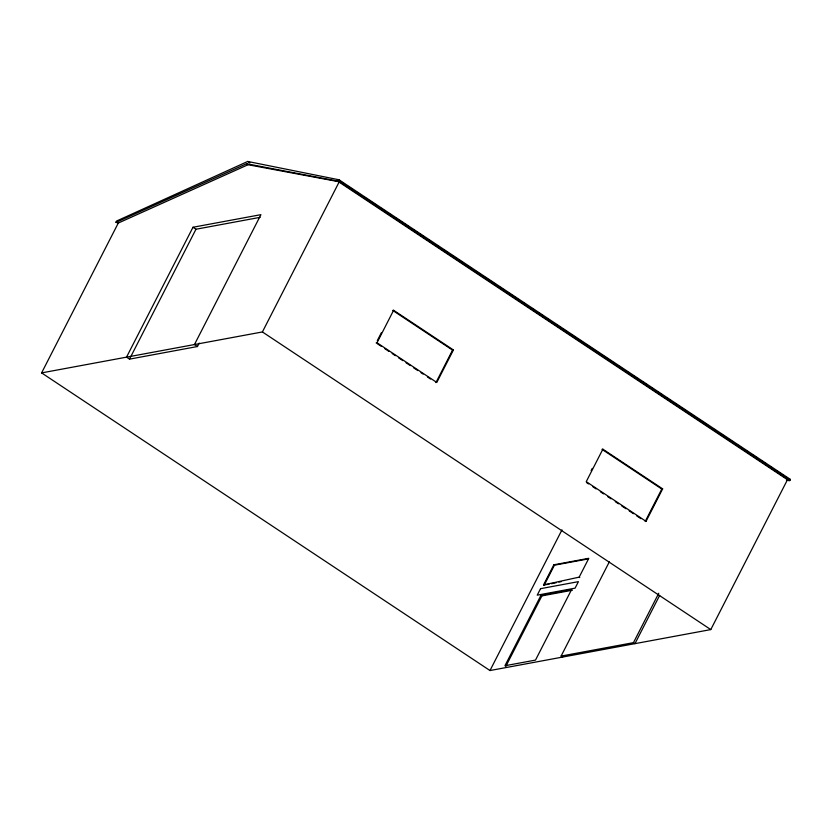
<?xml version="1.0" encoding="UTF-8"?>
<svg xmlns="http://www.w3.org/2000/svg" width="832" height="832" viewBox="0 0 832 832"><rect width="100%" height="100%" fill="white"/><g stroke="black" fill="none" stroke-linecap="round" stroke-linejoin="round"><path stroke-width="1.25" d="M339.934 181.927L248.05 164.726L118.29 223.038L115.95 222.206L116.532 221.062L247.718 161.46L339.03 179.795L790.4 479.419L789.818 480.553L786.438 480.23M788.32 479.554L787.478 479.721L710.788 629.585L489.986 670.54L41.6 372.902L118.29 223.038L115.95 222.206M197.454 346.528L194.459 344.552L260.936 214.656L192.993 227.25L126.526 357.146L129.511 359.133L197.454 346.528L199.212 343.086M129.511 359.133L195.978 229.237L260.146 217.339M116.792 222.04L246.553 163.738L337.594 181.085L339.03 179.795M41.6 372.902L262.402 331.947L339.092 182.083M377.302 340.683L381.306 332.842M377 342.763L393.619 310.284L453.409 349.97L436.79 382.45L377 342.763L376.158 342.919M435.937 382.606L452.556 350.126L453.409 349.97M591.126 470.621L592.28 468.374M602.867 449.186L586.248 481.655L646.038 521.342L662.646 488.873L602.867 449.186L602.014 449.342L661.804 489.029L662.646 488.873M489.986 670.54L561.964 529.88M543.525 584.927L553.831 564.803L588.817 558.303L579.176 577.138L543.525 584.927L549.037 584.251M544.118 585.333L554.424 565.198L588.162 558.938M540.998 595.286L504.93 665.756L535.506 660.088L571.563 589.618L540.998 595.286L541.892 595.889L572.458 590.21M505.835 666.349L541.892 595.889M562.609 657.072L561.111 656.074L609.326 561.85M661.804 489.029L645.185 521.498L646.038 521.342M561.111 656.074L633.464 642.658L658.746 593.247M659.662 595.39L634.962 643.646L633.464 642.658M551.502 583.721L556.41 582.639M558.875 582.109L561.33 581.568M393.619 310.284L392.766 310.45L452.556 350.126M789.547 479.575L790.4 479.419M340.34 181.386L344.666 184.267M347.922 186.42L352.248 189.29M356.574 192.161L359.83 194.324M364.156 197.194L369.564 200.793M371.727 202.228L377.146 205.816M380.39 207.969L384.717 210.85M387.972 213.002L392.298 215.873M395.543 218.036L402.043 222.342M404.206 223.777L409.614 227.375M411.778 228.81L417.196 232.398M419.359 233.844L423.686 236.714M428.022 239.585L431.267 241.748M435.594 244.618L438.838 246.771M443.175 249.652L448.583 253.24M451.828 255.393L456.165 258.274M459.41 260.426L463.736 263.297M466.981 265.45L471.318 268.33M475.644 271.201L481.052 274.799M483.226 276.234L488.634 279.822M490.797 281.258L496.215 284.856M499.46 287.009L503.786 289.879M507.031 292.042L517.858 299.229M523.276 302.817L525.439 304.252M530.847 307.85L535.174 310.721M538.429 312.874L542.755 315.754M547.082 318.625L550.337 320.778M554.663 323.658L560.071 327.246M562.245 328.682L567.653 332.28M570.898 334.433L575.224 337.303M578.479 339.466L582.806 342.337M586.05 344.49L592.55 348.806M594.714 350.241L600.122 353.829M602.285 355.264L607.703 358.862M609.866 360.298L614.193 363.168M618.53 366.049L621.774 368.202M626.101 371.072L629.346 373.235M633.682 376.106L636.927 378.258M642.335 381.857L646.672 384.727M649.917 386.88L654.243 389.761M657.498 391.914L661.825 394.784M666.151 397.665L671.57 401.253M673.733 402.688L679.141 406.286M681.304 407.722L686.722 411.31M689.967 413.473L694.294 416.343M697.549 418.496L708.365 425.682M713.783 429.281L715.946 430.716M721.354 434.304L725.691 437.174M728.936 439.338L733.262 442.208M737.589 445.078L740.844 447.242M745.17 450.112L748.415 452.265M752.752 455.146L758.16 458.734M761.405 460.886L765.742 463.767M768.986 465.92L773.313 468.79M776.558 470.954L783.058 475.259M785.221 476.694L788.466 478.858M338.447 180.929L789.818 480.553M337.594 181.085L788.965 480.709M247.718 161.46L249.881 162.895M246.553 163.738L248.05 164.726M377.218 343.626L381.493 346.466M384.696 348.587L388.96 351.426M392.163 353.548L395.366 355.68M398.57 357.802L402.844 360.641M406.047 362.762L410.311 365.591M413.514 367.723L417.789 370.552M420.992 372.684L423.124 374.098M427.398 376.938L430.602 379.059M586.466 482.529L588.598 483.943M592.873 486.772L596.076 488.904M600.35 491.733L603.554 493.865M607.818 496.694L611.021 498.826M615.295 501.654L618.498 503.786M621.702 505.908L625.966 508.747M629.169 510.869L633.443 513.708M636.646 515.83L640.91 518.669M192.993 227.25L195.978 229.237M262.402 331.947L710.788 629.585M579.176 577.138L579.779 577.543M553.831 564.803L554.424 565.198M540.54 588.682L537.212 595.171L575.089 588.151L578.417 581.651L540.54 588.682"/></g></svg>
